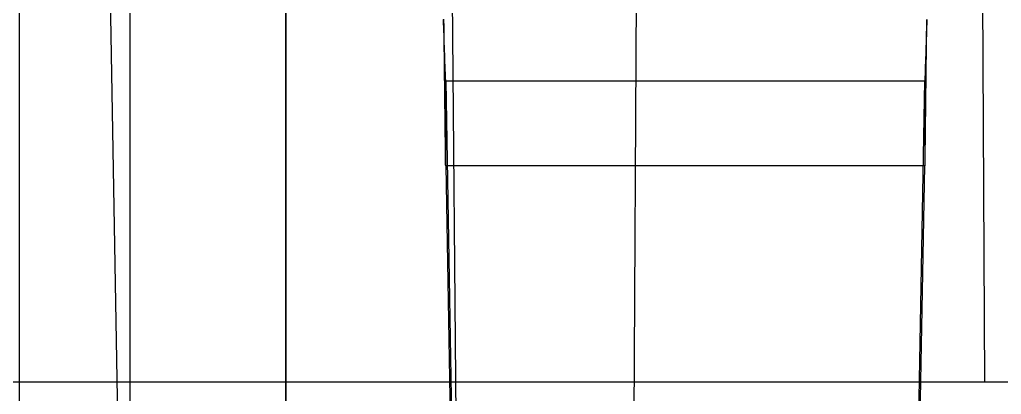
# Model space of a CAD drawing. Extents: x -4.83 to 4.83, y -5.56 to 3.84.
# Drawn here: x 1.76 to 2.645, y -3.831 to -3.493 of the extents above; entities that cross this region are included whole.
import ezdxf

# ---------------------------------------------------------------- set-up
doc = ezdxf.new("R2010")
doc.units = 0
doc.layers.get('0').update_dxf_attribs({"linetype": 'CONTINUOUS'})

# ---------------------------------------------------------------- blocks, each defined once
blk = doc.blocks.new('*U1')
at = {"color": 250, "extrusion": (0, -1e-16, -1)}
for p, q in [((1.76, -4.08561, 0.88), (1.76, 0, 0.88)), ((3.41, -3.82), (1.45, -3.82))]:
    blk.add_line(p, q, dxfattribs=at)
at = {"color": 250}
for p, q in [((1.76, -4.08561, 0.88), (1.76, 0, 0.88)), ((1.85945, 0, 0.93284), (1.85945, -4.08561, 0.93284)), ((2.63, -3.82, 0.4), (2.61, 0, 0.42))]:
    blk.add_line(p, q, dxfattribs=at)
at = {"color": 250, "extrusion": (0.828721, 0, -0.559661)}
for p, q in [((1.85945, 0, 0.93284), (1.85945, -4.08561, 0.93284)), ((2.31109, -4.41234, 1.60161), (2.33419, 0, 1.63582))]:
    blk.add_line(p, q, dxfattribs=at)
at = {"color": 250, "extrusion": (-1, 0, 0)}
for p, q in [((2, -4.46868, 2.42132), (2, 0, 2.46032)), ((2, 0, 2.46032), (2, -4.47, 2.42))]:
    blk.add_line(p, q, dxfattribs=at)
at = {"color": 250, "extrusion": (0, -0.008727, 0.999962)}
for p, q in [((2, -4.46868, 2.42132), (2, 0, 2.46032)), ((2.11968, 0, 2.46032), (2.15868, -4.46868, 2.42132))]:
    blk.add_line(p, q, dxfattribs=at)
at = {"color": 250, "extrusion": (0, -0.009019, 0.999959)}
blk.add_line((2, 0, 2.46032), (2, -4.47, 2.42), dxfattribs=at)
at = {"color": 250, "extrusion": (0.707107, 0, 0.707107)}
for p, q in [((2.11968, 0, 2.46032), (2.15868, -4.46868, 2.42132)), ((2.31079, -4.46961, 2.26921), (2.33419, 0, 2.24581))]:
    blk.add_line(p, q, dxfattribs=at)
at = {"color": 250, "extrusion": (0.999986, -0.005236, 0)}
for p, q in [((2.31079, -4.46961, 2.26921), (2.33419, 0, 2.24581)), ((2.31109, -4.41234, 1.60161), (2.33419, 0, 1.63582))]:
    blk.add_line(p, q, dxfattribs=at)
at = {"color": 250, "extrusion": (0, -0.005236, 0.999986)}
for q in [(2.61, 0, 0.42), (1.45, -3.82, 0.4)]:
    blk.add_line((2.63, -3.82, 0.4), q, dxfattribs=at)
at = {"color": 250, "extrusion": (0, -1, 1e-16)}
for p, q in [((2.63, -3.82, 0.4), (1.45, -3.82, 0.4)), ((3.41, -3.82), (1.45, -3.82))]:
    blk.add_line(p, q, dxfattribs=at)
at = {"color": 250}
blk.add_polyline3d([(2.64578, -3.82, 0.40037), (2.6432, -3.82, 0.40026), (2.6406, -3.82, 0.40016), (2.63798, -3.82, 0.40009), (2.63534, -3.82, 0.40004), (2.63268, -3.82, 0.40001), (2.63, -3.82, 0.4)], dxfattribs=at)
blk.add_polyline3d([(2.64578, -3.82, 0.40037), (2.6432, -3.82, 0.40026), (2.6406, -3.82, 0.40016), (2.63798, -3.82, 0.40009), (2.63534, -3.82, 0.40004), (2.63268, -3.82, 0.40001), (2.63, -3.82, 0.4)], dxfattribs=at)
blk = doc.blocks.new('*U3')
at = {"color": 255, "extrusion": (0, -1e-16, -1)}
blk.add_line((1.86003, -4.51349, 3.5), (1.80329, -1.26262, 3.5), dxfattribs=at)
at = {"color": 255, "extrusion": (0.999848, 0.017452, 0)}
for p, q in [((1.86003, -4.51349, 3.5), (1.80329, -1.26262, 3.5)), ((1.86003, -4.51349, 3.9), (1.80329, -1.26262, 3.9))]:
    blk.add_line(p, q, dxfattribs=at)
at = {"color": 255}
for p, q in [((1.86003, -4.51349, 3.9), (1.80329, -1.26262, 3.9)), ((2.14406, -3.62507, 3.31657), (2.14406, -3.54875, 3.70922)), ((2.57594, -3.54875, 3.70922), (2.14406, -3.54875, 3.70922)), ((2.57594, -3.54875, 3.70922), (2.57594, -3.62507, 3.31657)), ((2.57594, -3.62507, 3.31657), (2.14406, -3.62507, 3.31657))]:
    blk.add_line(p, q, dxfattribs=at)
at = {"color": 255, "extrusion": (-0.999848, -0.017132, 0.00333)}
for p, q in [((2.14406, -3.54875, 3.70922), (2.15746, -4.3023, 3.85569)), ((2.14406, -3.62507, 3.31657), (2.14406, -3.54875, 3.70922)), ((2.14406, -3.62507, 3.31657), (2.15746, -4.37863, 3.46304))]:
    blk.add_line(p, q, dxfattribs=at)
at = {"color": 255, "extrusion": (0, 0.190809, 0.981627)}
for p, q in [((2.57594, -3.54875, 3.70922), (2.14406, -3.54875, 3.70922)), ((2.14406, -3.54875, 3.70922), (2.15746, -4.3023, 3.85569)), ((2.56254, -4.3023, 3.85569), (2.57594, -3.54875, 3.70922))]:
    blk.add_line(p, q, dxfattribs=at)
at = {"color": 255, "extrusion": (0.999848, -0.017132, 0.00333)}
for p, q in [((2.56254, -4.3023, 3.85569), (2.57594, -3.54875, 3.70922)), ((2.57594, -3.54875, 3.70922), (2.57594, -3.62507, 3.31657)), ((2.56254, -4.37863, 3.46304), (2.57594, -3.62507, 3.31657))]:
    blk.add_line(p, q, dxfattribs=at)
at = {"color": 255, "extrusion": (0, -0.190809, -0.981627)}
for p, q in [((2.14406, -3.62507, 3.31657), (2.15746, -4.37863, 3.46304)), ((2.57594, -3.62507, 3.31657), (2.14406, -3.62507, 3.31657)), ((2.56254, -4.37863, 3.46304), (2.57594, -3.62507, 3.31657))]:
    blk.add_line(p, q, dxfattribs=at)
at = {"color": 255}
for points in [[(2.14406, -3.62507, 3.31657), (2.14405, -3.62456, 3.31647), (2.14405, -3.62404, 3.31637), (2.14404, -3.62353, 3.31627), (2.14403, -3.62301, 3.31617), (2.14403, -3.62249, 3.31607), (2.14402, -3.62198, 3.31597), (2.14402, -3.62146, 3.31588), (2.14401, -3.62094, 3.31578), (2.144, -3.62043, 3.31568), (2.144, -3.61991, 3.31559), (2.14399, -3.61939, 3.31549), (2.14399, -3.61888, 3.3154), (2.14398, -3.61836, 3.3153), (2.14397, -3.61784, 3.31521), (2.14397, -3.61733, 3.31511), (2.14396, -3.61681, 3.31502), (2.14396, -3.61629, 3.31493), (2.14395, -3.61578, 3.31484), (2.14394, -3.61526, 3.31474), (2.14394, -3.61474, 3.31465), (2.14393, -3.61422, 3.31456), (2.14392, -3.6137, 3.31447), (2.14392, -3.61319, 3.31438), (2.14391, -3.61267, 3.31429), (2.14391, -3.61215, 3.3142), (2.1439, -3.61163, 3.31411), (2.14389, -3.61112, 3.31403), (2.14389, -3.6106, 3.31394), (2.14388, -3.61008, 3.31385), (2.14388, -3.60956, 3.31376), (2.14387, -3.60904, 3.31368), (2.14386, -3.60852, 3.31359), (2.14386, -3.608, 3.3135), (2.14385, -3.60749, 3.31342), (2.14385, -3.60697, 3.31334), (2.14384, -3.60645, 3.31325), (2.14383, -3.60593, 3.31317), (2.14383, -3.60541, 3.31308), (2.14382, -3.60489, 3.313), (2.14382, -3.60437, 3.31292), (2.14381, -3.60385, 3.31284), (2.1438, -3.60333, 3.31276), (2.1438, -3.60281, 3.31267), (2.14379, -3.6023, 3.31259), (2.14378, -3.60178, 3.31251), (2.14378, -3.60126, 3.31243), (2.14377, -3.60074, 3.31235), (2.14377, -3.60022, 3.31228), (2.14376, -3.5997, 3.3122), (2.14375, -3.59918, 3.31212), (2.14375, -3.59866, 3.31204), (2.14374, -3.59814, 3.31197), (2.14374, -3.59762, 3.31189), (2.14373, -3.5971, 3.31181), (2.14372, -3.59658, 3.31174), (2.14372, -3.59606, 3.31166), (2.14371, -3.59554, 3.31159), (2.14371, -3.59502, 3.31151), (2.1437, -3.5945, 3.31144), (2.14369, -3.59398, 3.31137), (2.14369, -3.59346, 3.31129), (2.14368, -3.59293, 3.31122), (2.14367, -3.59241, 3.31115), (2.14367, -3.59189, 3.31108), (2.14366, -3.59137, 3.31101), (2.14366, -3.59085, 3.31094), (2.14365, -3.59033, 3.31087), (2.14364, -3.58981, 3.3108), (2.14364, -3.58929, 3.31073), (2.14363, -3.58877, 3.31066), (2.14363, -3.58825, 3.31059), (2.14362, -3.58773, 3.31052), (2.14361, -3.58721, 3.31046), (2.14361, -3.58668, 3.31039), (2.1436, -3.58616, 3.31032), (2.1436, -3.58564, 3.31026), (2.14359, -3.58512, 3.31019), (2.14358, -3.5846, 3.31013), (2.14358, -3.58408, 3.31006), (2.14357, -3.58356, 3.31), (2.14356, -3.58303, 3.30993), (2.14356, -3.58251, 3.30987), (2.14355, -3.58199, 3.30981), (2.14355, -3.58147, 3.30975), (2.14354, -3.58095, 3.30968), (2.14353, -3.58043, 3.30962), (2.14353, -3.5799, 3.30956), (2.14352, -3.57938, 3.3095), (2.14352, -3.57886, 3.30944), (2.14351, -3.57834, 3.30938), (2.1435, -3.57781, 3.30932), (2.1435, -3.57729, 3.30926), (2.14349, -3.57677, 3.30921), (2.14349, -3.57625, 3.30915), (2.14348, -3.57573, 3.30909), (2.14347, -3.5752, 3.30903), (2.14347, -3.57468, 3.30898), (2.14346, -3.57416, 3.30892), (2.14345, -3.57364, 3.30887), (2.14345, -3.57311, 3.30881), (2.14344, -3.57259, 3.30876), (2.14344, -3.57207, 3.3087), (2.14343, -3.57154, 3.30865), (2.14342, -3.57102, 3.3086), (2.14342, -3.5705, 3.30854), (2.14341, -3.56998, 3.30849), (2.14341, -3.56945, 3.30844), (2.1434, -3.56893, 3.30839), (2.14339, -3.56841, 3.30834), (2.14339, -3.56788, 3.30829), (2.14338, -3.56736, 3.30824), (2.14338, -3.56684, 3.30819), (2.14337, -3.56631, 3.30814), (2.14336, -3.56579, 3.30809), (2.14336, -3.56527, 3.30804), (2.14335, -3.56474, 3.30799), (2.14334, -3.56422, 3.30795), (2.14334, -3.5637, 3.3079), (2.14333, -3.56317, 3.30785), (2.14333, -3.56265, 3.30781), (2.14332, -3.56213, 3.30776), (2.14331, -3.5616, 3.30772), (2.14331, -3.56108, 3.30767), (2.1433, -3.56055, 3.30763), (2.1433, -3.56003, 3.30758), (2.14329, -3.55951, 3.30754), (2.14328, -3.55898, 3.3075), (2.14328, -3.55846, 3.30746), (2.14327, -3.55793, 3.30741), (2.14326, -3.55741, 3.30737), (2.14326, -3.55689, 3.30733), (2.14325, -3.55636, 3.30729), (2.14325, -3.55584, 3.30725), (2.14324, -3.55531, 3.30721), (2.14323, -3.55479, 3.30717), (2.14323, -3.55427, 3.30714), (2.14322, -3.55374, 3.3071), (2.14322, -3.55322, 3.30706), (2.14321, -3.55269, 3.30702), (2.1432, -3.55217, 3.30699), (2.1432, -3.55165, 3.30695), (2.14319, -3.55112, 3.30691), (2.14318, -3.5506, 3.30688), (2.14318, -3.55007, 3.30684), (2.14317, -3.54955, 3.30681), (2.14317, -3.54902, 3.30678), (2.14316, -3.5485, 3.30674), (2.14315, -3.54797, 3.30671), (2.14315, -3.54745, 3.30668), (2.14314, -3.54693, 3.30665), (2.14314, -3.5464, 3.30661), (2.14313, -3.54588, 3.30658), (2.14312, -3.54535, 3.30655), (2.14312, -3.54483, 3.30652), (2.14311, -3.5443, 3.30649), (2.14311, -3.54378, 3.30646), (2.1431, -3.54325, 3.30643), (2.14309, -3.54273, 3.30641), (2.14309, -3.5422, 3.30638), (2.14308, -3.54168, 3.30635), (2.14307, -3.54115, 3.30632), (2.14307, -3.54063, 3.3063), (2.14306, -3.54011, 3.30627), (2.14306, -3.53958, 3.30624), (2.14305, -3.53906, 3.30622), (2.14304, -3.53853, 3.3062), (2.14304, -3.53801, 3.30617), (2.14303, -3.53749, 3.30615), (2.14303, -3.53696, 3.30612), (2.14302, -3.53644, 3.3061), (2.14301, -3.53591, 3.30608), (2.14301, -3.53539, 3.30606), (2.143, -3.53487, 3.30604), (2.14299, -3.53434, 3.30601), (2.14299, -3.53382, 3.30599), (2.14298, -3.53329, 3.30597), (2.14298, -3.53277, 3.30595), (2.14297, -3.53224, 3.30594), (2.14296, -3.53172, 3.30592), (2.14296, -3.5312, 3.3059), (2.14295, -3.53067, 3.30588), (2.14295, -3.53015, 3.30586), (2.14294, -3.52962, 3.30585), (2.14293, -3.5291, 3.30583), (2.14293, -3.52857, 3.30581), (2.14292, -3.52805, 3.3058), (2.14292, -3.52752, 3.30578), (2.14291, -3.527, 3.30577), (2.1429, -3.52647, 3.30575), (2.1429, -3.52595, 3.30574), (2.14289, -3.52542, 3.30573), (2.14288, -3.5249, 3.30572), (2.14288, -3.52437, 3.3057), (2.14287, -3.52385, 3.30569), (2.14287, -3.52333, 3.30568), (2.14286, -3.5228, 3.30567), (2.14285, -3.52228, 3.30566), (2.14285, -3.52175, 3.30565), (2.14284, -3.52123, 3.30564), (2.14284, -3.5207, 3.30563), (2.14283, -3.52018, 3.30562), (2.14282, -3.51965, 3.30561), (2.14282, -3.51913, 3.30561), (2.14281, -3.5186, 3.3056), (2.1428, -3.51808, 3.30559), (2.1428, -3.51755, 3.30559), (2.14279, -3.51703, 3.30558), (2.14279, -3.5165, 3.30557), (2.14278, -3.51598, 3.30557), (2.14277, -3.51545, 3.30556), (2.14277, -3.51493, 3.30556), (2.14276, -3.5144, 3.30556), (2.14276, -3.51388, 3.30555), (2.14275, -3.51335, 3.30555), (2.14274, -3.51283, 3.30555), (2.14274, -3.5123, 3.30555), (2.14273, -3.51178, 3.30555), (2.14273, -3.51125, 3.30555), (2.14272, -3.51073, 3.30555), (2.14271, -3.5102, 3.30555), (2.14271, -3.50968, 3.30555), (2.1427, -3.50915, 3.30555), (2.14269, -3.50863, 3.30555), (2.14269, -3.5081, 3.30555), (2.14268, -3.50758, 3.30555), (2.14268, -3.50705, 3.30556), (2.14267, -3.50652, 3.30556), (2.14266, -3.506, 3.30556), (2.14266, -3.50547, 3.30557), (2.14265, -3.50495, 3.30557), (2.14265, -3.50442, 3.30558), (2.14264, -3.5039, 3.30558), (2.14263, -3.50337, 3.30559), (2.14263, -3.50285, 3.3056), (2.14262, -3.50232, 3.3056), (2.14262, -3.5018, 3.30561), (2.14261, -3.50127, 3.30562), (2.1426, -3.50075, 3.30563), (2.1426, -3.50022, 3.30564), (2.14259, -3.4997, 3.30564), (2.14258, -3.49917, 3.30565), (2.14258, -3.49865, 3.30566), (2.14257, -3.49812, 3.30568), (2.14257, -3.4976, 3.30569), (2.14256, -3.49707, 3.3057), (2.14255, -3.49655, 3.30571), (2.14255, -3.49602, 3.30572), (2.14254, -3.4955, 3.30574), (2.14254, -3.49497, 3.30575), (2.14253, -3.49445, 3.30576), (2.14252, -3.49392, 3.30578), (2.14252, -3.4934, 3.30579), (2.14251, -3.49287, 3.30581)], [(2.14406, -3.62507, 3.31657), (2.14405, -3.62456, 3.31647), (2.14405, -3.62404, 3.31637), (2.14404, -3.62353, 3.31627), (2.14403, -3.62301, 3.31617), (2.14403, -3.62249, 3.31607), (2.14402, -3.62198, 3.31597), (2.14402, -3.62146, 3.31588), (2.14401, -3.62094, 3.31578), (2.144, -3.62043, 3.31568), (2.144, -3.61991, 3.31559), (2.14399, -3.61939, 3.31549), (2.14399, -3.61888, 3.3154), (2.14398, -3.61836, 3.3153), (2.14397, -3.61784, 3.31521), (2.14397, -3.61733, 3.31511), (2.14396, -3.61681, 3.31502), (2.14396, -3.61629, 3.31493), (2.14395, -3.61578, 3.31484), (2.14394, -3.61526, 3.31474), (2.14394, -3.61474, 3.31465), (2.14393, -3.61422, 3.31456), (2.14392, -3.6137, 3.31447), (2.14392, -3.61319, 3.31438), (2.14391, -3.61267, 3.31429), (2.14391, -3.61215, 3.3142), (2.1439, -3.61163, 3.31411), (2.14389, -3.61112, 3.31403), (2.14389, -3.6106, 3.31394), (2.14388, -3.61008, 3.31385), (2.14388, -3.60956, 3.31376), (2.14387, -3.60904, 3.31368), (2.14386, -3.60852, 3.31359), (2.14386, -3.608, 3.3135), (2.14385, -3.60749, 3.31342), (2.14385, -3.60697, 3.31334), (2.14384, -3.60645, 3.31325), (2.14383, -3.60593, 3.31317), (2.14383, -3.60541, 3.31308), (2.14382, -3.60489, 3.313), (2.14382, -3.60437, 3.31292), (2.14381, -3.60385, 3.31284), (2.1438, -3.60333, 3.31276), (2.1438, -3.60281, 3.31267), (2.14379, -3.6023, 3.31259), (2.14378, -3.60178, 3.31251), (2.14378, -3.60126, 3.31243), (2.14377, -3.60074, 3.31235), (2.14377, -3.60022, 3.31228), (2.14376, -3.5997, 3.3122), (2.14375, -3.59918, 3.31212), (2.14375, -3.59866, 3.31204), (2.14374, -3.59814, 3.31197), (2.14374, -3.59762, 3.31189), (2.14373, -3.5971, 3.31181), (2.14372, -3.59658, 3.31174), (2.14372, -3.59606, 3.31166), (2.14371, -3.59554, 3.31159), (2.14371, -3.59502, 3.31151), (2.1437, -3.5945, 3.31144), (2.14369, -3.59398, 3.31137), (2.14369, -3.59346, 3.31129), (2.14368, -3.59293, 3.31122), (2.14367, -3.59241, 3.31115), (2.14367, -3.59189, 3.31108), (2.14366, -3.59137, 3.31101), (2.14366, -3.59085, 3.31094), (2.14365, -3.59033, 3.31087), (2.14364, -3.58981, 3.3108), (2.14364, -3.58929, 3.31073), (2.14363, -3.58877, 3.31066), (2.14363, -3.58825, 3.31059), (2.14362, -3.58773, 3.31052), (2.14361, -3.58721, 3.31046), (2.14361, -3.58668, 3.31039), (2.1436, -3.58616, 3.31032), (2.1436, -3.58564, 3.31026), (2.14359, -3.58512, 3.31019), (2.14358, -3.5846, 3.31013), (2.14358, -3.58408, 3.31006), (2.14357, -3.58356, 3.31), (2.14356, -3.58303, 3.30993), (2.14356, -3.58251, 3.30987), (2.14355, -3.58199, 3.30981), (2.14355, -3.58147, 3.30975), (2.14354, -3.58095, 3.30968), (2.14353, -3.58043, 3.30962), (2.14353, -3.5799, 3.30956), (2.14352, -3.57938, 3.3095), (2.14352, -3.57886, 3.30944), (2.14351, -3.57834, 3.30938), (2.1435, -3.57781, 3.30932), (2.1435, -3.57729, 3.30926), (2.14349, -3.57677, 3.30921), (2.14349, -3.57625, 3.30915), (2.14348, -3.57573, 3.30909), (2.14347, -3.5752, 3.30903), (2.14347, -3.57468, 3.30898), (2.14346, -3.57416, 3.30892), (2.14345, -3.57364, 3.30887), (2.14345, -3.57311, 3.30881), (2.14344, -3.57259, 3.30876), (2.14344, -3.57207, 3.3087), (2.14343, -3.57154, 3.30865), (2.14342, -3.57102, 3.3086), (2.14342, -3.5705, 3.30854), (2.14341, -3.56998, 3.30849), (2.14341, -3.56945, 3.30844), (2.1434, -3.56893, 3.30839), (2.14339, -3.56841, 3.30834), (2.14339, -3.56788, 3.30829), (2.14338, -3.56736, 3.30824), (2.14338, -3.56684, 3.30819), (2.14337, -3.56631, 3.30814), (2.14336, -3.56579, 3.30809), (2.14336, -3.56527, 3.30804), (2.14335, -3.56474, 3.30799), (2.14334, -3.56422, 3.30795), (2.14334, -3.5637, 3.3079), (2.14333, -3.56317, 3.30785), (2.14333, -3.56265, 3.30781), (2.14332, -3.56213, 3.30776), (2.14331, -3.5616, 3.30772), (2.14331, -3.56108, 3.30767), (2.1433, -3.56055, 3.30763), (2.1433, -3.56003, 3.30758), (2.14329, -3.55951, 3.30754), (2.14328, -3.55898, 3.3075), (2.14328, -3.55846, 3.30746), (2.14327, -3.55793, 3.30741), (2.14326, -3.55741, 3.30737), (2.14326, -3.55689, 3.30733), (2.14325, -3.55636, 3.30729), (2.14325, -3.55584, 3.30725), (2.14324, -3.55531, 3.30721), (2.14323, -3.55479, 3.30717), (2.14323, -3.55427, 3.30714), (2.14322, -3.55374, 3.3071), (2.14322, -3.55322, 3.30706), (2.14321, -3.55269, 3.30702), (2.1432, -3.55217, 3.30699), (2.1432, -3.55165, 3.30695), (2.14319, -3.55112, 3.30691), (2.14318, -3.5506, 3.30688), (2.14318, -3.55007, 3.30684), (2.14317, -3.54955, 3.30681), (2.14317, -3.54902, 3.30678), (2.14316, -3.5485, 3.30674), (2.14315, -3.54797, 3.30671), (2.14315, -3.54745, 3.30668), (2.14314, -3.54693, 3.30665), (2.14314, -3.5464, 3.30661), (2.14313, -3.54588, 3.30658), (2.14312, -3.54535, 3.30655), (2.14312, -3.54483, 3.30652), (2.14311, -3.5443, 3.30649), (2.14311, -3.54378, 3.30646), (2.1431, -3.54325, 3.30643), (2.14309, -3.54273, 3.30641), (2.14309, -3.5422, 3.30638), (2.14308, -3.54168, 3.30635), (2.14307, -3.54115, 3.30632), (2.14307, -3.54063, 3.3063), (2.14306, -3.54011, 3.30627), (2.14306, -3.53958, 3.30624), (2.14305, -3.53906, 3.30622), (2.14304, -3.53853, 3.3062), (2.14304, -3.53801, 3.30617), (2.14303, -3.53749, 3.30615), (2.14303, -3.53696, 3.30612), (2.14302, -3.53644, 3.3061), (2.14301, -3.53591, 3.30608), (2.14301, -3.53539, 3.30606), (2.143, -3.53487, 3.30604), (2.14299, -3.53434, 3.30601), (2.14299, -3.53382, 3.30599), (2.14298, -3.53329, 3.30597), (2.14298, -3.53277, 3.30595), (2.14297, -3.53224, 3.30594), (2.14296, -3.53172, 3.30592), (2.14296, -3.5312, 3.3059), (2.14295, -3.53067, 3.30588), (2.14295, -3.53015, 3.30586), (2.14294, -3.52962, 3.30585), (2.14293, -3.5291, 3.30583), (2.14293, -3.52857, 3.30581), (2.14292, -3.52805, 3.3058), (2.14292, -3.52752, 3.30578), (2.14291, -3.527, 3.30577), (2.1429, -3.52647, 3.30575), (2.1429, -3.52595, 3.30574), (2.14289, -3.52542, 3.30573), (2.14288, -3.5249, 3.30572), (2.14288, -3.52437, 3.3057), (2.14287, -3.52385, 3.30569), (2.14287, -3.52333, 3.30568), (2.14286, -3.5228, 3.30567), (2.14285, -3.52228, 3.30566), (2.14285, -3.52175, 3.30565), (2.14284, -3.52123, 3.30564), (2.14284, -3.5207, 3.30563), (2.14283, -3.52018, 3.30562), (2.14282, -3.51965, 3.30561), (2.14282, -3.51913, 3.30561), (2.14281, -3.5186, 3.3056), (2.1428, -3.51808, 3.30559), (2.1428, -3.51755, 3.30559), (2.14279, -3.51703, 3.30558), (2.14279, -3.5165, 3.30557), (2.14278, -3.51598, 3.30557), (2.14277, -3.51545, 3.30556), (2.14277, -3.51493, 3.30556), (2.14276, -3.5144, 3.30556), (2.14276, -3.51388, 3.30555), (2.14275, -3.51335, 3.30555), (2.14274, -3.51283, 3.30555), (2.14274, -3.5123, 3.30555), (2.14273, -3.51178, 3.30555), (2.14273, -3.51125, 3.30555), (2.14272, -3.51073, 3.30555), (2.14271, -3.5102, 3.30555), (2.14271, -3.50968, 3.30555), (2.1427, -3.50915, 3.30555), (2.14269, -3.50863, 3.30555), (2.14269, -3.5081, 3.30555), (2.14268, -3.50758, 3.30555), (2.14268, -3.50705, 3.30556), (2.14267, -3.50652, 3.30556), (2.14266, -3.506, 3.30556), (2.14266, -3.50547, 3.30557), (2.14265, -3.50495, 3.30557), (2.14265, -3.50442, 3.30558), (2.14264, -3.5039, 3.30558), (2.14263, -3.50337, 3.30559), (2.14263, -3.50285, 3.3056), (2.14262, -3.50232, 3.3056), (2.14262, -3.5018, 3.30561), (2.14261, -3.50127, 3.30562), (2.1426, -3.50075, 3.30563), (2.1426, -3.50022, 3.30564), (2.14259, -3.4997, 3.30564), (2.14258, -3.49917, 3.30565), (2.14258, -3.49865, 3.30566), (2.14257, -3.49812, 3.30568), (2.14257, -3.4976, 3.30569), (2.14256, -3.49707, 3.3057), (2.14255, -3.49655, 3.30571), (2.14255, -3.49602, 3.30572), (2.14254, -3.4955, 3.30574), (2.14254, -3.49497, 3.30575), (2.14253, -3.49445, 3.30576), (2.14252, -3.49392, 3.30578), (2.14252, -3.4934, 3.30579), (2.14251, -3.49287, 3.30581)], [(2.57749, -3.49292, 3.3058), (2.57748, -3.49344, 3.30579), (2.57748, -3.49397, 3.30577), (2.57747, -3.49449, 3.30576), (2.57746, -3.49502, 3.30575), (2.57746, -3.49555, 3.30573), (2.57745, -3.49607, 3.30572), (2.57745, -3.4966, 3.30571), (2.57744, -3.49712, 3.3057), (2.57743, -3.49765, 3.30568), (2.57743, -3.49817, 3.30567), (2.57742, -3.4987, 3.30566), (2.57742, -3.49922, 3.30565), (2.57741, -3.49975, 3.30564), (2.5774, -3.50027, 3.30563), (2.5774, -3.5008, 3.30562), (2.57739, -3.50132, 3.30562), (2.57739, -3.50185, 3.30561), (2.57738, -3.50238, 3.3056), (2.57737, -3.5029, 3.30559), (2.57737, -3.50343, 3.30559), (2.57736, -3.50395, 3.30558), (2.57735, -3.50448, 3.30557), (2.57735, -3.505, 3.30557), (2.57734, -3.50553, 3.30557), (2.57734, -3.50605, 3.30556), (2.57733, -3.50658, 3.30556), (2.57732, -3.5071, 3.30555), (2.57732, -3.50763, 3.30555), (2.57731, -3.50816, 3.30555), (2.57731, -3.50868, 3.30555), (2.5773, -3.50921, 3.30555), (2.57729, -3.50973, 3.30554), (2.57729, -3.51026, 3.30554), (2.57728, -3.51078, 3.30554), (2.57728, -3.51131, 3.30554), (2.57727, -3.51183, 3.30555), (2.57726, -3.51236, 3.30555), (2.57726, -3.51289, 3.30555), (2.57725, -3.51341, 3.30555), (2.57724, -3.51394, 3.30555), (2.57724, -3.51446, 3.30556), (2.57723, -3.51499, 3.30556), (2.57723, -3.51551, 3.30556), (2.57722, -3.51604, 3.30557), (2.57721, -3.51656, 3.30557), (2.57721, -3.51709, 3.30558), (2.5772, -3.51762, 3.30559), (2.5772, -3.51814, 3.30559), (2.57719, -3.51867, 3.3056), (2.57718, -3.51919, 3.30561), (2.57718, -3.51972, 3.30561), (2.57717, -3.52024, 3.30562), (2.57717, -3.52077, 3.30563), (2.57716, -3.52129, 3.30564), (2.57715, -3.52182, 3.30565), (2.57715, -3.52235, 3.30566), (2.57714, -3.52287, 3.30567), (2.57713, -3.5234, 3.30568), (2.57713, -3.52392, 3.30569), (2.57712, -3.52445, 3.3057), (2.57712, -3.52497, 3.30572), (2.57711, -3.5255, 3.30573), (2.5771, -3.52602, 3.30574), (2.5771, -3.52655, 3.30576), (2.57709, -3.52707, 3.30577), (2.57709, -3.5276, 3.30579), (2.57708, -3.52813, 3.3058), (2.57707, -3.52865, 3.30582), (2.57707, -3.52918, 3.30583), (2.57706, -3.5297, 3.30585), (2.57705, -3.53023, 3.30587), (2.57705, -3.53075, 3.30588), (2.57704, -3.53128, 3.3059), (2.57704, -3.5318, 3.30592), (2.57703, -3.53233, 3.30594), (2.57702, -3.53285, 3.30596), (2.57702, -3.53338, 3.30598), (2.57701, -3.5339, 3.306), (2.57701, -3.53443, 3.30602), (2.577, -3.53495, 3.30604), (2.57699, -3.53548, 3.30606), (2.57699, -3.536, 3.30608), (2.57698, -3.53653, 3.3061), (2.57697, -3.53705, 3.30613), (2.57697, -3.53758, 3.30615), (2.57696, -3.5381, 3.30618), (2.57696, -3.53863, 3.3062), (2.57695, -3.53915, 3.30622), (2.57694, -3.53968, 3.30625), (2.57694, -3.5402, 3.30628), (2.57693, -3.54073, 3.3063), (2.57693, -3.54125, 3.30633), (2.57692, -3.54178, 3.30635), (2.57691, -3.5423, 3.30638), (2.57691, -3.54283, 3.30641), (2.5769, -3.54335, 3.30644), (2.5769, -3.54387, 3.30647), (2.57689, -3.5444, 3.3065), (2.57688, -3.54492, 3.30653), (2.57688, -3.54545, 3.30656), (2.57687, -3.54597, 3.30659), (2.57686, -3.54649, 3.30662), (2.57686, -3.54702, 3.30665), (2.57685, -3.54754, 3.30668), (2.57685, -3.54806, 3.30672), (2.57684, -3.54859, 3.30675), (2.57683, -3.54911, 3.30678), (2.57683, -3.54963, 3.30682), (2.57682, -3.55016, 3.30685), (2.57682, -3.55068, 3.30689), (2.57681, -3.55121, 3.30692), (2.5768, -3.55173, 3.30696), (2.5768, -3.55225, 3.30699), (2.57679, -3.55278, 3.30703), (2.57678, -3.5533, 3.30707), (2.57678, -3.55382, 3.3071), (2.57677, -3.55435, 3.30714), (2.57677, -3.55487, 3.30718), (2.57676, -3.55539, 3.30722), (2.57675, -3.55592, 3.30726), (2.57675, -3.55644, 3.3073), (2.57674, -3.55696, 3.30734), (2.57674, -3.55749, 3.30738), (2.57673, -3.55801, 3.30742), (2.57672, -3.55853, 3.30746), (2.57672, -3.55906, 3.30751), (2.57671, -3.55958, 3.30755), (2.57671, -3.5601, 3.30759), (2.5767, -3.56063, 3.30763), (2.57669, -3.56115, 3.30768), (2.57669, -3.56167, 3.30772), (2.57668, -3.56219, 3.30777), (2.57667, -3.56272, 3.30781), (2.57667, -3.56324, 3.30786), (2.57666, -3.56376, 3.30791), (2.57666, -3.56429, 3.30795), (2.57665, -3.56481, 3.308), (2.57664, -3.56533, 3.30805), (2.57664, -3.56585, 3.3081), (2.57663, -3.56638, 3.30814), (2.57663, -3.5669, 3.30819), (2.57662, -3.56742, 3.30824), (2.57661, -3.56795, 3.30829), (2.57661, -3.56847, 3.30834), (2.5766, -3.56899, 3.30839), (2.5766, -3.56951, 3.30845), (2.57659, -3.57004, 3.3085), (2.57658, -3.57056, 3.30855), (2.57658, -3.57108, 3.3086), (2.57657, -3.5716, 3.30866), (2.57656, -3.57213, 3.30871), (2.57656, -3.57265, 3.30876), (2.57655, -3.57317, 3.30882), (2.57655, -3.57369, 3.30887), (2.57654, -3.57421, 3.30893), (2.57653, -3.57474, 3.30898), (2.57653, -3.57526, 3.30904), (2.57652, -3.57578, 3.3091), (2.57652, -3.5763, 3.30915), (2.57651, -3.57682, 3.30921), (2.5765, -3.57735, 3.30927), (2.5765, -3.57787, 3.30933), (2.57649, -3.57839, 3.30939), (2.57648, -3.57891, 3.30945), (2.57648, -3.57943, 3.30951), (2.57647, -3.57995, 3.30957), (2.57647, -3.58048, 3.30963), (2.57646, -3.581, 3.30969), (2.57645, -3.58152, 3.30975), (2.57645, -3.58204, 3.30982), (2.57644, -3.58256, 3.30988), (2.57644, -3.58308, 3.30994), (2.57643, -3.5836, 3.31), (2.57642, -3.58413, 3.31007), (2.57642, -3.58465, 3.31013), (2.57641, -3.58517, 3.3102), (2.57641, -3.58569, 3.31026), (2.5764, -3.58621, 3.31033), (2.57639, -3.58673, 3.3104), (2.57639, -3.58725, 3.31046), (2.57638, -3.58777, 3.31053), (2.57637, -3.58829, 3.3106), (2.57637, -3.58881, 3.31067), (2.57636, -3.58933, 3.31074), (2.57636, -3.58986, 3.3108), (2.57635, -3.59038, 3.31087), (2.57634, -3.5909, 3.31094), (2.57634, -3.59142, 3.31101), (2.57633, -3.59194, 3.31109), (2.57633, -3.59246, 3.31116), (2.57632, -3.59298, 3.31123), (2.57631, -3.5935, 3.3113), (2.57631, -3.59402, 3.31137), (2.5763, -3.59454, 3.31145), (2.5763, -3.59506, 3.31152), (2.57629, -3.59558, 3.31159), (2.57628, -3.5961, 3.31167), (2.57628, -3.59662, 3.31174), (2.57627, -3.59714, 3.31182), (2.57626, -3.59766, 3.3119), (2.57626, -3.59818, 3.31197), (2.57625, -3.59869, 3.31205), (2.57625, -3.59921, 3.31213), (2.57624, -3.59973, 3.3122), (2.57623, -3.60025, 3.31228), (2.57623, -3.60077, 3.31236), (2.57622, -3.60129, 3.31244), (2.57622, -3.60181, 3.31252), (2.57621, -3.60233, 3.3126), (2.5762, -3.60285, 3.31268), (2.5762, -3.60337, 3.31276), (2.57619, -3.60388, 3.31284), (2.57619, -3.6044, 3.31292), (2.57618, -3.60492, 3.31301), (2.57617, -3.60544, 3.31309), (2.57617, -3.60596, 3.31317), (2.57616, -3.60648, 3.31326), (2.57615, -3.60699, 3.31334), (2.57615, -3.60751, 3.31342), (2.57614, -3.60803, 3.31351), (2.57614, -3.60855, 3.3136), (2.57613, -3.60907, 3.31368), (2.57612, -3.60958, 3.31377), (2.57612, -3.6101, 3.31385), (2.57611, -3.61062, 3.31394), (2.57611, -3.61114, 3.31403), (2.5761, -3.61165, 3.31412), (2.57609, -3.61217, 3.31421), (2.57609, -3.61269, 3.3143), (2.57608, -3.61321, 3.31438), (2.57608, -3.61372, 3.31447), (2.57607, -3.61424, 3.31457), (2.57606, -3.61476, 3.31466), (2.57606, -3.61527, 3.31475), (2.57605, -3.61579, 3.31484), (2.57604, -3.61631, 3.31493), (2.57604, -3.61682, 3.31502), (2.57603, -3.61734, 3.31512), (2.57603, -3.61786, 3.31521), (2.57602, -3.61837, 3.3153), (2.57601, -3.61889, 3.3154), (2.57601, -3.6194, 3.31549), (2.576, -3.61992, 3.31559), (2.576, -3.62044, 3.31569), (2.57599, -3.62095, 3.31578), (2.57598, -3.62147, 3.31588), (2.57598, -3.62198, 3.31598), (2.57597, -3.6225, 3.31607), (2.57597, -3.62301, 3.31617), (2.57596, -3.62353, 3.31627), (2.57595, -3.62404, 3.31637), (2.57595, -3.62456, 3.31647), (2.57594, -3.62507, 3.31657)], [(2.57749, -3.49292, 3.3058), (2.57748, -3.49344, 3.30579), (2.57748, -3.49397, 3.30577), (2.57747, -3.49449, 3.30576), (2.57746, -3.49502, 3.30575), (2.57746, -3.49555, 3.30573), (2.57745, -3.49607, 3.30572), (2.57745, -3.4966, 3.30571), (2.57744, -3.49712, 3.3057), (2.57743, -3.49765, 3.30568), (2.57743, -3.49817, 3.30567), (2.57742, -3.4987, 3.30566), (2.57742, -3.49922, 3.30565), (2.57741, -3.49975, 3.30564), (2.5774, -3.50027, 3.30563), (2.5774, -3.5008, 3.30562), (2.57739, -3.50132, 3.30562), (2.57739, -3.50185, 3.30561), (2.57738, -3.50238, 3.3056), (2.57737, -3.5029, 3.30559), (2.57737, -3.50343, 3.30559), (2.57736, -3.50395, 3.30558), (2.57735, -3.50448, 3.30557), (2.57735, -3.505, 3.30557), (2.57734, -3.50553, 3.30557), (2.57734, -3.50605, 3.30556), (2.57733, -3.50658, 3.30556), (2.57732, -3.5071, 3.30555), (2.57732, -3.50763, 3.30555), (2.57731, -3.50816, 3.30555), (2.57731, -3.50868, 3.30555), (2.5773, -3.50921, 3.30555), (2.57729, -3.50973, 3.30554), (2.57729, -3.51026, 3.30554), (2.57728, -3.51078, 3.30554), (2.57728, -3.51131, 3.30554), (2.57727, -3.51183, 3.30555), (2.57726, -3.51236, 3.30555), (2.57726, -3.51289, 3.30555), (2.57725, -3.51341, 3.30555), (2.57724, -3.51394, 3.30555), (2.57724, -3.51446, 3.30556), (2.57723, -3.51499, 3.30556), (2.57723, -3.51551, 3.30556), (2.57722, -3.51604, 3.30557), (2.57721, -3.51656, 3.30557), (2.57721, -3.51709, 3.30558), (2.5772, -3.51762, 3.30559), (2.5772, -3.51814, 3.30559), (2.57719, -3.51867, 3.3056), (2.57718, -3.51919, 3.30561), (2.57718, -3.51972, 3.30561), (2.57717, -3.52024, 3.30562), (2.57717, -3.52077, 3.30563), (2.57716, -3.52129, 3.30564), (2.57715, -3.52182, 3.30565), (2.57715, -3.52235, 3.30566), (2.57714, -3.52287, 3.30567), (2.57713, -3.5234, 3.30568), (2.57713, -3.52392, 3.30569), (2.57712, -3.52445, 3.3057), (2.57712, -3.52497, 3.30572), (2.57711, -3.5255, 3.30573), (2.5771, -3.52602, 3.30574), (2.5771, -3.52655, 3.30576), (2.57709, -3.52707, 3.30577), (2.57709, -3.5276, 3.30579), (2.57708, -3.52813, 3.3058), (2.57707, -3.52865, 3.30582), (2.57707, -3.52918, 3.30583), (2.57706, -3.5297, 3.30585), (2.57705, -3.53023, 3.30587), (2.57705, -3.53075, 3.30588), (2.57704, -3.53128, 3.3059), (2.57704, -3.5318, 3.30592), (2.57703, -3.53233, 3.30594), (2.57702, -3.53285, 3.30596), (2.57702, -3.53338, 3.30598), (2.57701, -3.5339, 3.306), (2.57701, -3.53443, 3.30602), (2.577, -3.53495, 3.30604), (2.57699, -3.53548, 3.30606), (2.57699, -3.536, 3.30608), (2.57698, -3.53653, 3.3061), (2.57697, -3.53705, 3.30613), (2.57697, -3.53758, 3.30615), (2.57696, -3.5381, 3.30618), (2.57696, -3.53863, 3.3062), (2.57695, -3.53915, 3.30622), (2.57694, -3.53968, 3.30625), (2.57694, -3.5402, 3.30628), (2.57693, -3.54073, 3.3063), (2.57693, -3.54125, 3.30633), (2.57692, -3.54178, 3.30635), (2.57691, -3.5423, 3.30638), (2.57691, -3.54283, 3.30641), (2.5769, -3.54335, 3.30644), (2.5769, -3.54387, 3.30647), (2.57689, -3.5444, 3.3065), (2.57688, -3.54492, 3.30653), (2.57688, -3.54545, 3.30656), (2.57687, -3.54597, 3.30659), (2.57686, -3.54649, 3.30662), (2.57686, -3.54702, 3.30665), (2.57685, -3.54754, 3.30668), (2.57685, -3.54806, 3.30672), (2.57684, -3.54859, 3.30675), (2.57683, -3.54911, 3.30678), (2.57683, -3.54963, 3.30682), (2.57682, -3.55016, 3.30685), (2.57682, -3.55068, 3.30689), (2.57681, -3.55121, 3.30692), (2.5768, -3.55173, 3.30696), (2.5768, -3.55225, 3.30699), (2.57679, -3.55278, 3.30703), (2.57678, -3.5533, 3.30707), (2.57678, -3.55382, 3.3071), (2.57677, -3.55435, 3.30714), (2.57677, -3.55487, 3.30718), (2.57676, -3.55539, 3.30722), (2.57675, -3.55592, 3.30726), (2.57675, -3.55644, 3.3073), (2.57674, -3.55696, 3.30734), (2.57674, -3.55749, 3.30738), (2.57673, -3.55801, 3.30742), (2.57672, -3.55853, 3.30746), (2.57672, -3.55906, 3.30751), (2.57671, -3.55958, 3.30755), (2.57671, -3.5601, 3.30759), (2.5767, -3.56063, 3.30763), (2.57669, -3.56115, 3.30768), (2.57669, -3.56167, 3.30772), (2.57668, -3.56219, 3.30777), (2.57667, -3.56272, 3.30781), (2.57667, -3.56324, 3.30786), (2.57666, -3.56376, 3.30791), (2.57666, -3.56429, 3.30795), (2.57665, -3.56481, 3.308), (2.57664, -3.56533, 3.30805), (2.57664, -3.56585, 3.3081), (2.57663, -3.56638, 3.30814), (2.57663, -3.5669, 3.30819), (2.57662, -3.56742, 3.30824), (2.57661, -3.56795, 3.30829), (2.57661, -3.56847, 3.30834), (2.5766, -3.56899, 3.30839), (2.5766, -3.56951, 3.30845), (2.57659, -3.57004, 3.3085), (2.57658, -3.57056, 3.30855), (2.57658, -3.57108, 3.3086), (2.57657, -3.5716, 3.30866), (2.57656, -3.57213, 3.30871), (2.57656, -3.57265, 3.30876), (2.57655, -3.57317, 3.30882), (2.57655, -3.57369, 3.30887), (2.57654, -3.57421, 3.30893), (2.57653, -3.57474, 3.30898), (2.57653, -3.57526, 3.30904), (2.57652, -3.57578, 3.3091), (2.57652, -3.5763, 3.30915), (2.57651, -3.57682, 3.30921), (2.5765, -3.57735, 3.30927), (2.5765, -3.57787, 3.30933), (2.57649, -3.57839, 3.30939), (2.57648, -3.57891, 3.30945), (2.57648, -3.57943, 3.30951), (2.57647, -3.57995, 3.30957), (2.57647, -3.58048, 3.30963), (2.57646, -3.581, 3.30969), (2.57645, -3.58152, 3.30975), (2.57645, -3.58204, 3.30982), (2.57644, -3.58256, 3.30988), (2.57644, -3.58308, 3.30994), (2.57643, -3.5836, 3.31), (2.57642, -3.58413, 3.31007), (2.57642, -3.58465, 3.31013), (2.57641, -3.58517, 3.3102), (2.57641, -3.58569, 3.31026), (2.5764, -3.58621, 3.31033), (2.57639, -3.58673, 3.3104), (2.57639, -3.58725, 3.31046), (2.57638, -3.58777, 3.31053), (2.57637, -3.58829, 3.3106), (2.57637, -3.58881, 3.31067), (2.57636, -3.58933, 3.31074), (2.57636, -3.58986, 3.3108), (2.57635, -3.59038, 3.31087), (2.57634, -3.5909, 3.31094), (2.57634, -3.59142, 3.31101), (2.57633, -3.59194, 3.31109), (2.57633, -3.59246, 3.31116), (2.57632, -3.59298, 3.31123), (2.57631, -3.5935, 3.3113), (2.57631, -3.59402, 3.31137), (2.5763, -3.59454, 3.31145), (2.5763, -3.59506, 3.31152), (2.57629, -3.59558, 3.31159), (2.57628, -3.5961, 3.31167), (2.57628, -3.59662, 3.31174), (2.57627, -3.59714, 3.31182), (2.57626, -3.59766, 3.3119), (2.57626, -3.59818, 3.31197), (2.57625, -3.59869, 3.31205), (2.57625, -3.59921, 3.31213), (2.57624, -3.59973, 3.3122), (2.57623, -3.60025, 3.31228), (2.57623, -3.60077, 3.31236), (2.57622, -3.60129, 3.31244), (2.57622, -3.60181, 3.31252), (2.57621, -3.60233, 3.3126), (2.5762, -3.60285, 3.31268), (2.5762, -3.60337, 3.31276), (2.57619, -3.60388, 3.31284), (2.57619, -3.6044, 3.31292), (2.57618, -3.60492, 3.31301), (2.57617, -3.60544, 3.31309), (2.57617, -3.60596, 3.31317), (2.57616, -3.60648, 3.31326), (2.57615, -3.60699, 3.31334), (2.57615, -3.60751, 3.31342), (2.57614, -3.60803, 3.31351), (2.57614, -3.60855, 3.3136), (2.57613, -3.60907, 3.31368), (2.57612, -3.60958, 3.31377), (2.57612, -3.6101, 3.31385), (2.57611, -3.61062, 3.31394), (2.57611, -3.61114, 3.31403), (2.5761, -3.61165, 3.31412), (2.57609, -3.61217, 3.31421), (2.57609, -3.61269, 3.3143), (2.57608, -3.61321, 3.31438), (2.57608, -3.61372, 3.31447), (2.57607, -3.61424, 3.31457), (2.57606, -3.61476, 3.31466), (2.57606, -3.61527, 3.31475), (2.57605, -3.61579, 3.31484), (2.57604, -3.61631, 3.31493), (2.57604, -3.61682, 3.31502), (2.57603, -3.61734, 3.31512), (2.57603, -3.61786, 3.31521), (2.57602, -3.61837, 3.3153), (2.57601, -3.61889, 3.3154), (2.57601, -3.6194, 3.31549), (2.576, -3.61992, 3.31559), (2.576, -3.62044, 3.31569), (2.57599, -3.62095, 3.31578), (2.57598, -3.62147, 3.31588), (2.57598, -3.62198, 3.31598), (2.57597, -3.6225, 3.31607), (2.57597, -3.62301, 3.31617), (2.57596, -3.62353, 3.31627), (2.57595, -3.62404, 3.31637), (2.57595, -3.62456, 3.31647), (2.57594, -3.62507, 3.31657)]]:
    blk.add_polyline3d(points, dxfattribs=at)
at = {"color": 255, "extrusion": (0.999387, 0.034975, -0.001431)}
blk.add_arc((-3.58337, 3.90896, 2.01332), 0.20053, 259.01835, 274.98532, dxfattribs=at)
blk.add_arc((-3.58337, 3.90896, 2.01332), 0.20053, 259.01835, 274.98532, dxfattribs=at)
at = {"color": 255, "extrusion": (-0.999387, 0.034933, -0.002233)}
blk.add_arc((3.4184, 3.90005, -2.70662), 0.20053, 265.01468, 280.98165, dxfattribs=at)
blk.add_arc((3.4184, 3.90005, -2.70662), 0.20053, 265.01468, 280.98165, dxfattribs=at)

msp = doc.modelspace()

# ---------------------------------------------------------------- block references
for name in ['*U3', '*U1']:
    msp.add_blockref(name, (0, 0))

doc.saveas('drawing.dxf')
